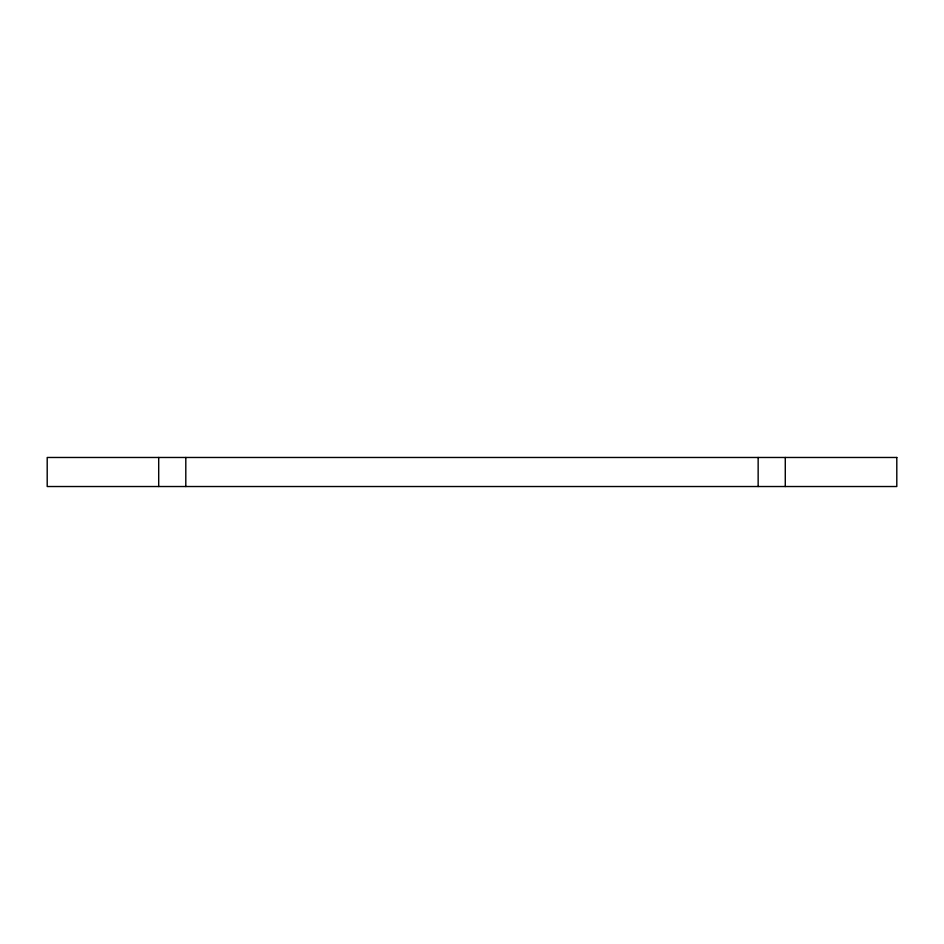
<?xml version="1.0" encoding="UTF-8"?>
<svg xmlns="http://www.w3.org/2000/svg" width="944" height="944" viewBox="0 0 944 944"><rect width="100%" height="100%" fill="white"/><g stroke="black" fill="none" stroke-linecap="round" stroke-linejoin="round"><path stroke-width="1.42" d="M785.278 457.474L785.278 486.526M758.15 457.474L758.15 486.526M185.803 457.474L185.803 486.526M158.698 457.474L158.698 486.526M896.8 457.474L47.2 457.474L47.2 486.526L896.8 486.526L896.8 457.474"/></g></svg>
